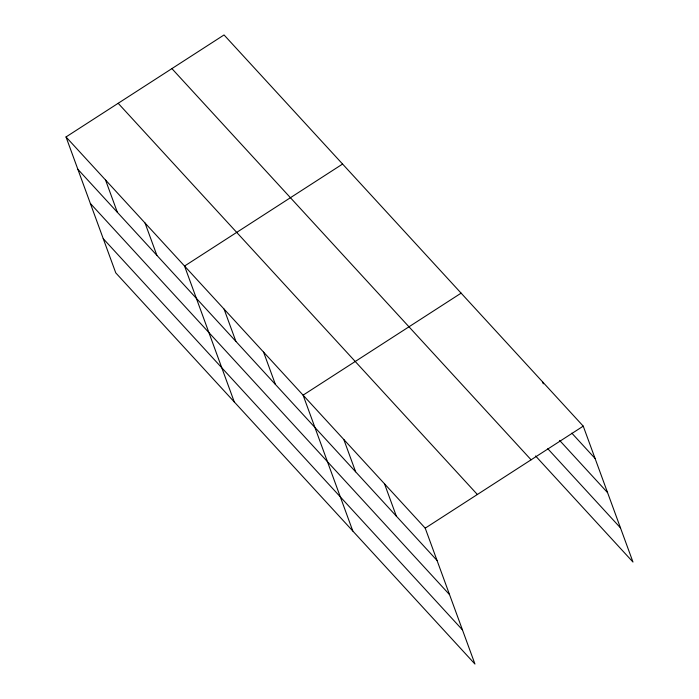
<?xml version="1.0" encoding="UTF-8"?>
<svg xmlns="http://www.w3.org/2000/svg" width="699" height="699" viewBox="0 0 699 699"><rect width="100%" height="100%" fill="white"/><g stroke="black" fill="none" stroke-linecap="round" stroke-linejoin="round"><path stroke-width="1.05" d="M66.021 136.952L425.219 528.156L474.953 664.05L115.754 272.855L66.021 136.952L224.047 34.95L583.246 426.145L632.979 562.048L535.565 455.958M342.589 164.047L184.553 266.048L234.287 401.951M461.122 293.143L303.095 395.145L352.82 531.039M425.219 528.156L583.246 426.145M571.808 433.135L595.076 458.465M559.602 440.396L607.58 492.646M547.771 448.697L620.467 527.867M171.902 68.616L531.1 459.811M118.175 103.295L477.365 494.49M77.851 169.272L437.05 560.476M90.354 203.453L449.553 594.657M103.242 238.674L462.441 629.869M542.538 381.811L543.28 383.83M384.511 483.822L396.333 516.133M343.803 439.479L355.625 471.799M263.584 352.113L275.406 384.433M224.073 309.08L235.895 341.4M145.043 223.016L156.873 255.336M105.532 179.984L117.362 212.304"/></g></svg>
